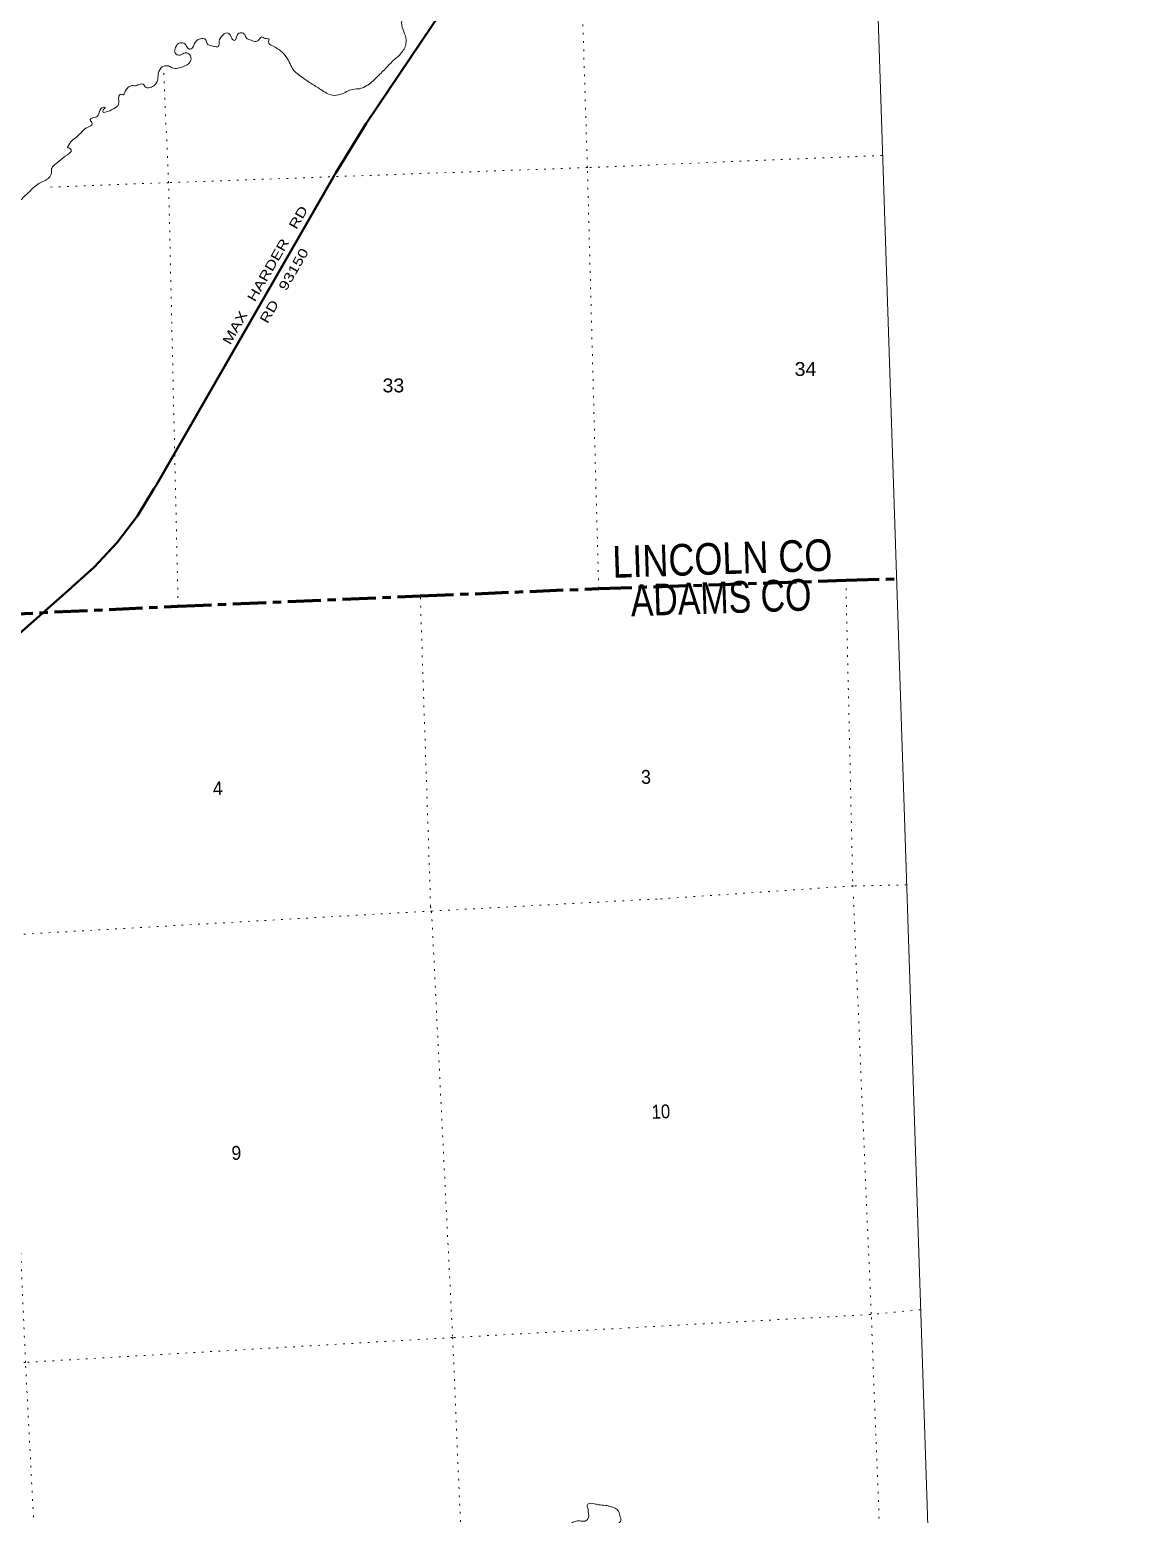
# Model space of a CAD drawing. Header units: feet. Extents: x 497223 to 751810, y -177792 to 12311.
# Drawn here: x 737707 to 751810, y -87200 to -68450 of the extents above; entities that cross this region are included whole.
import ezdxf

# ---------------------------------------------------------------- set-up
doc = ezdxf.new("R2010")
doc.units = ezdxf.units.FT
doc.header["$LTSCALE"] = 70
doc.linetypes.add('DOTTED', pattern=[1.5, 0.3, -1.2])
doc.linetypes.add('LONG_DASH_SHORT_DASH', pattern=[9.9, 6, -1.2, 1.5, -1.2])
for name, color, linetype, lineweight in [('11', 7, 'LONG_DASH_SHORT_DASH', 60), ('26', 7, 'Continuous', 40), ('39', 7, 'Continuous', 13), ('4', 7, 'Continuous', 13), ('7', 7, 'DOTTED', 13)]:
    doc.layers.add(name, color=color, linetype=linetype, lineweight=lineweight)
doc.layers.add('12', color=7, linetype='Continuous')
doc.layers.add('27', color=7, linetype='Continuous')

msp = doc.modelspace()

# ---------------------------------------------------------------- linework, layer by layer
at = {"layer": '11'}
msp.add_lwpolyline([(717466.1, -76207.14), (718338.21, -76180.06), (722121.48, -76098.37), (723756.04, -76055.47), (727381.26, -75987.26), (729138.99, -75961.45), (731478.74, -75929.87), (737327.53, -75836.87), (739581.85, -75729.24), (742640.46, -75601.75), (744893.31, -75507.31), (748015.13, -75403.39), (748656, -75384.05)], dxfattribs=at)
at = {"layer": '26'}
msp.add_lwpolyline([(733915.97, -79812.15), (733947.37, -79751.24), (734242.98, -79254.27), (734588.91, -78790.93), (734956.33, -78393.39), (734979.34, -78368.49), (735004.46, -78346.31), (738225.39, -75502.12), (738250.39, -75478.35), (738275.39, -75456.37), (738522.27, -75239.35), (738813.67, -74928.35), (739070.96, -74588.59), (739276.22, -74248.8), (739291.32, -74223.8), (739307.65, -74198.8), (741544.48, -70308.92), (741557.62, -70283.92), (741573.08, -70258.92), (741958.75, -69635.37), (743616.74, -67169.83)], dxfattribs=at)
at = {"layer": '39'}
for points in [[(743046.84, -64083.07), (743054.82, -64131.06), (743107.81, -64199.34), (743079.11, -64283.05), (743021.77, -64353.85), (742975.11, -64440.31), (742961.78, -64507.29), (742934.54, -64528.54), (742901.62, -64558.07), (742919.96, -64613.68), (742939.28, -64693.41), (742915.27, -64744.72), (742830.65, -64786.44), (742793.88, -64820.16), (742783.79, -64917.2), (742712.55, -65040.9), (742725.7, -65116.86), (742748.45, -65182.35), (742737.46, -65257.29), (742717.02, -65346.7), (742728.69, -65386.48), (742777.91, -65460.96), (742817.06, -65485.52), (742827.46, -65543.47), (742819.74, -65600.15), (742863.28, -65682.91), (742864.4, -65759.36), (742861.95, -65797.71), (742856.89, -65870.39), (742917.35, -65875.96), (743036.05, -65832.84), (743119.66, -65815.32), (743216.84, -65736.85), (743306.14, -65711.04), (743392.32, -65707.51), (743468.16, -65696.35), (743579.01, -65657.58), (743635.46, -65663.31), (743688.48, -65683.28), (743757.12, -65692.54), (743814.51, -65672.07), (743870.96, -65677.81), (743924.23, -65703.8), (743907.06, -65774.96), (743879.43, -65884.8), (743845.94, -65998.91), (743822.56, -66114.61), (743776.15, -66207.1), (743741.72, -66248.77), (743711.65, -66250), (743664.48, -66225.77), (743624.89, -66239.47), (743611.07, -66294.39), (743547.31, -66355.39), (743522.76, -66344.31), (743532.57, -66289.56), (743494.11, -66232.76), (743457.09, -66260.45), (743459.56, -66320.74), (743468.12, -66382.79), (743508.75, -66443.53), (743438.07, -66482.66), (743360.85, -66558.3), (743287.45, -66678.07), (743257.92, -66741.68), (743166.53, -66912.51), (743059.82, -67003.45), (742992.9, -67036.39), (742935.23, -67099.15), (742933.58, -67205.91), (742948.13, -67169.08), (742976.79, -67280.63), (742997.01, -67382.47), (742958.72, -67575.27), (742897.34, -67694.55), (742825.77, -67810.21), (742762.75, -67889.3), (742677.91, -67876.67), (742544.6, -67906.3), (742473.75, -67941.41), (742449.18, -67978.66), (742505.18, -68022.66), (742563, -68110.87), (742560.31, -68143.19), (742585.64, -68222.67), (742567.57, -68271.73), (742481.26, -68321.57), (742421.13, -68324.03), (742413.13, -68423), (742451.56, -68528.11), (742459.6, -68626.42), (742392.53, -68753.98), (742290, -68848.78), (742201.41, -68940.98), (742087.59, -69054.36), (741967.26, -69155.92), (741876.62, -69197.89)], [(734702.03, -71925.99), (734736.33, -71831.98), (734763.52, -71760.41), (734823.8, -71663.32), (734858.76, -71585.39), (734943.42, -71495.36), (734995.98, -71454.96), (735072.75, -71417.59), (735109.77, -71389.9), (735160.86, -71411.96), (735180.14, -71441.36), (735202.1, -71438.45), (735213.86, -71333.29), (735219.17, -71266.64), (735250.21, -71190.89), (735306.61, -71146.3), (735340.47, -71090.56), (735409.83, -71019.27), (735452.7, -70987.31), (735461.44, -70906.43), (735489.28, -70850.94), (735559.31, -70795.73), (735573.01, -70787.11), (735593.41, -70746.02), (735580.27, -70670.06), (735573.88, -70611.94), (735609.09, -70540.04), (735655.99, -70459.61), (735719.42, -70390.58), (735817.92, -70344.26), (735864.71, -70310.14), (735879.79, -70237.05), (735928.04, -70140.46), (735999.28, -70016.75), (736050.19, -69936.15), (736086.7, -69797.77), (736119.57, -69717.91), (736242.73, -69636.37), (736304.7, -69629.8), (736371.57, -69546.53), (736421.74, -69447.85), (736474.22, -69405.43), (736545.55, -69382.38), (736586.61, -69306.21), (736593.76, -69235.46), (736615.84, -69186.24), (736683.41, -69169.38), (736716.75, -69149.89), (736799.04, -69100.22), (736833.54, -68961.92), (736908.9, -68791.74), (736982.19, -68718.28), (737036.51, -68671.77), (737089.89, -68651.46), (737135.46, -68685.82), (737182.58, -68659.73), (737213.21, -68573.93), (737272.63, -68505.06), (737334.59, -68399.86), (737385.17, -68311.22), (737437.68, -68220.49), (737489.58, -68164.01), (737577.81, -68112.08), (737691.23, -68087.29), (737764.54, -68112.47), (737845.62, -68131.29), (737947.39, -68066.72), (738020.18, -67981.2), (738138.87, -67839.44), (738251.02, -67734.19), (738373.46, -67586.24), (738431.79, -67539.56), (738583, -67456.86), (738695.28, -67403.95), (738812.06, -67362.92), (738962.67, -67314.47), (739064.6, -67253.92), (739188.9, -67200.51), (739315.37, -67151.03), (739421.39, -67092.33), (739507.04, -67026.41), (739607.78, -66986.05), (739702.07, -66984.19), (739845.68, -66911.87), (739984.1, -66859.89), (740081.66, -66839.78), (740238.16, -66837.39), (740372.7, -66837.91), (740490.6, -66873.33), (740629.56, -66883.74), (740727.61, -66875.69), (740811.67, -66819.9), (740876.56, -66688.4), (740906.25, -66628.81), (740933.6, -66561.25), (740990, -66516.67), (741038.55, -66476.43)], [(741876.62, -69197.89), (741786.5, -69203.6), (741634.47, -69266.2), (741530.57, -69278.51), (741385.05, -69205.97), (741259.33, -69126.59), (741116.84, -69029.77), (741054.49, -68977.97), (740963.65, -68818.64), (740891.8, -68731.01), (740772.18, -68653.38), (740723.94, -68603.02), (740732.73, -68572.46), (740682.05, -68560.45), (740637.13, -68542.16), (740586.91, -68590.52), (740551.07, -68598.03), (740487.95, -68576.47), (740447.04, -68558.01), (740423.02, -68510.69), (740376.02, -68490.47), (740332.66, -68510.37), (740291.6, -68586.53), (740268.98, -68573.37), (740240.54, -68516.16), (740201.31, -68489.59), (740130.87, -68534.75), (740101.02, -68590.33), (740089.95, -68663.25), (740049.78, -68662.89), (739989.07, -68651.28), (739949.92, -68626.72), (739927.66, -68573.28), (739879.06, -68563.2), (739823.6, -68581.58), (739774.44, -68656.06), (739735.99, -68697.9), (739705.35, -68685.07), (739666.97, -68630.28), (739602.18, -68616.83), (739550.28, -68673.31), (739543.05, -68742.05), (739608.5, -68771.58), (739671.49, -68740.81), (739737.28, -68778.37), (739734.39, -68854.98), (739640.64, -68919.22), (739581.08, -68935.76), (739508.68, -68932.69), (739459.51, -68908.54), (739399.37, -68911), (739364.2, -68934.59), (739327.97, -69030.69), (739324.18, -69085.2), (739274.94, -69157.67), (739207.78, -69184.58), (739169.28, -69176.1), (739141.66, -69138.98), (739105.42, -69136.44), (739044.02, -69157.08), (738987.82, -69157.37), (738940.86, -69187.48), (738907.08, -69245.23), (738894.12, -69271.93), (738859.72, -69265.29), (738831.13, -69302.7), (738833.19, -69352.94), (738828.73, -69391.37), (738766.89, -69450.27), (738660.14, -69490.89), (738634.08, -69491.96), (738636.94, -69463.66), (738659.76, -69432.53), (738639.55, -69429.33), (738585.89, -69491.92), (738550.19, -69551.76), (738522.38, -69558.94), (738469.57, -69593.32), (738492.85, -69622.56), (738492, -69650.78), (738425.25, -69687.74), (738353.71, -69755.09), (738285.94, -69816.25), (738223.94, -69871.13), (738195.6, -69914.57), (738186.31, -69933.06), (738210.94, -69946.15), (738231.89, -69967.43), (738156.92, -70049.01), (738082.97, -70106.4), (738013.12, -70165.63), (737984.61, -70205.05), (737982.74, -70257.46), (737916.04, -70344.75), (737857.06, -70375.35), (737788.46, -70416.41), (737707.32, -70494.22)], [(737707.32, -70494.22), (737597.09, -70597.38), (737508.59, -70691.6), (737445.4, -70766.66), (737379.64, -70827.74), (737353.55, -70877.12), (737303.81, -70937.54), (737240.55, -71010.59), (737148.71, -71219.69), (737096.94, -71328.5), (736996.39, -71570.16), (736963.89, -71708.38), (736941.5, -71848.2), (736915.68, -72002.25), (736921.31, -72189.23), (736925.26, -72285.7), (736916.24, -72408.86), (736886.71, -72472.48), (736825.5, -72595.77), (736721.47, -72801.34), (736681.56, -72905.64), (736615.49, -73057.32), (736572.56, -73185.9), (736563.5, -73357.38), (736572.69, -73483.82), (736551.64, -73607.48), (736502.82, -73690.01), (736463.24, -73802.35), (736431.1, -73900.29), (736368.74, -73995.45), (736301.95, -74080.72), (736215.86, -74184.91), (736153.25, -74274.04), (736141.36, -74326.86), (736103.16, -74374.73), (736126.69, -74410), (736158.64, -74454.99), (736164.13, -74491), (736157.23, -74567.78), (736142.8, -74656.94), (736096.47, -74751.44), (736082.99, -74814.4), (736054.23, -74847.79), (736086.93, -74910.86), (736086.45, -74997.44), (736004.98, -75067.21), (735917.03, -75076.86), (735850.04, -75107.79), (735761.94, -75212.06), (735711.22, -75248.36), (735609.54, -75314.94), (735526.56, -75396.85), (735516.83, -75453.61), (735508.59, -75546.55), (735497.87, -75579.2), (735444.49, -75599.51), (735389.11, -75619.9), (735383.76, -75636.22), (735352.56, -75707.96), (735332.56, -75759.1), (735350.93, -75766.4), (735372.21, -75795.72), (735336.75, -75861.59), (735315.36, -75878.58), (735257.78, -75943.34), (735237.95, -75998.51), (735219.79, -76045.55), (735187.66, -76143.5), (735170.44, -76164.33), (735123.19, -76138.09), (735058.6, -76178.99), (735040.5, -76276.36), (735010.45, -76376.23), (734977.86, -76413.8), (734939.61, -76411.34), (734899.52, -76412.99), (734846.85, -76499.69), (734855.74, -76569.79), (734838.32, -76634.92), (734789, -76705.38), (734726.22, -76790.49), (734679.24, -76868.92), (734656.5, -76902.06), (734615.48, -76929.91), (734575.55, -76935.57), (734516.95, -77024.54), (734459.08, -77131.59), (734408.06, -77258.49), (734379.55, -77297.91), (734300.25, -77371.62), (734239.92, -77418.38), (734155.75, -77520.47), (734084.79, -77601.89), (734067.95, -77681.09), (734028.13, -77787.4), (733990.31, -77893.63), (733962.54, -77951.14)], [(745177.88, -88081.51), (745146.44, -88050.59), (745108.29, -88052.16), (745077.43, -88035.31), (745064.14, -88005.65), (745064.32, -87961.33), (745081.39, -87936.46), (745096.54, -87913.68), (745103.49, -87887.21), (745088.86, -87873.71), (745090.04, -87853.52), (745111.7, -87842.56), (745132.54, -87811.48), (745116.5, -87763.81), (745088.9, -87728.69), (745053.53, -87699.95), (745014.98, -87643.13), (744999.85, -87617.57), (744972.26, -87582.46), (744929.18, -87562.08), (744884.77, -87557.88), (744827.29, -87578.38), (744792.48, -87612.04), (744757.84, -87649.73), (744700.2, -87666.21), (744661.14, -87645.67), (744653.54, -87607.72), (744646.52, -87583.84), (744644.78, -87541.61), (744646.63, -87489.17), (744577.21, -87463.84), (744540.83, -87459.3), (744524.78, -87411.63), (744523.53, -87381.47), (744511.67, -87337.65), (744531.08, -87320.73), (744598.18, -87289.76), (744656.23, -87283.34), (744724.66, -87284.53), (744748.09, -87267.45), (744768.34, -87222.31), (744762.34, -87174.22), (744758.67, -87134.09), (744748.81, -87090.18), (744758.1, -87071.67), (744840.33, -87066.26), (744889.1, -87078.34), (744977.93, -87086.75), (745047.02, -87104.04), (745085.75, -87116.54), (745135.42, -87150.74), (745155.15, -87190.2), (745164.84, -87230.09), (745174.37, -87265.95), (745152.02, -87309.17), (745111.77, -87357.15), (745100.8, -87383.79), (745096.36, -87422.24), (745140.1, -87458.7), (745176.23, -87457.21), (745233.96, -87442.74), (745273.11, -87416.95), (745317.28, -87415.12), (745340.45, -87440.35), (745362.51, -87487.78), (745399.47, -87554.73), (745442.03, -87611.38), (745447.21, -87639.36), (745426.6, -87724.81), (745421.16, -87739.13), (745395.81, -87758.3), (745362.92, -87789.88), (745347.94, -87816.68), (745330.6, -87883.86), (745335.52, -87954.15), (745340.52, -88026.45), (745348.03, -88062.4), (745351.12, -88088.45), (745342.66, -88127.07), (745325.92, -88159.99), (745308.85, -88184.86), (745283.25, -88198), (745248.95, -88195.39), (745212.9, -88198.9), (745187.79, -88224.11), (745163.29, -88215.05), (745109.51, -88179), (745062.17, -88152.76), (745049.54, -88139.18), (745046.71, -88119.16), (745068.38, -88108.19), (745134.63, -88105.46), (745152.86, -88108.73), (745168.43, -88096), (745171.86, -88081.76)]]:
    msp.add_spline(points, degree=3, dxfattribs=at)
at = {"layer": '4'}
msp.add_lwpolyline([(497222.97, 5471.78), (528293.91, 6177.1), (559363.85, 6925.15), (590432.73, 7715.93), (621500.49, 8549.46), (652567.07, 9425.72), (683632.43, 10344.71), (714696.49, 11306.43), (745759.19, 12310.89), (751809.62, -170897.82), (720494.89, -171910.42), (689178.8, -172879.94), (657861.41, -173806.39), (626542.78, -174689.76), (595222.96, -175530.05), (563902.01, -176327.26), (532580.01, -177081.38), (501256.99, -177792.42)], close=True, dxfattribs=at)
at = {"layer": '7'}
for p, q in [((744893.31, -75507.31), (744750.49, -70191.29)), ((742770.7, -79523.94), (742640.46, -75601.75))]:
    msp.add_line(p, q, dxfattribs=at)
for points in [[(744750.49, -70191.29), (744611.38, -65734.28), (744582.01, -64793.21)], [(739581.85, -75729.24), (739461.85, -70382.09), (739396.35, -68927.34)], [(748474.45, -70038.18), (744750.49, -70191.29), (739461.85, -70382.09), (737906.2, -70439.88)], [(748015.13, -75403.39), (748102.53, -79254.37), (748108.22, -79352.25)], [(748780.88, -79250.19), (748102.89, -79263.37), (745654.38, -79427.67)], [(732872.5, -80191.46), (737424.93, -79884.45), (742781.91, -79580.44), (745654.38, -79427.67)], [(749856.74, -125134.45), (749761, -121966.82), (749596.52, -116620.12), (749415.11, -111253.03), (749176.75, -106070.9), (749044.15, -100711.38), (748842.31, -95531.39), (748543.01, -90085.53), (748335.35, -84667.16), (748108.22, -79352.25)], [(742770.7, -79523.94), (742782.77, -79582.42), (743048.6, -84967.21), (743276.31, -90335.46), (743514.15, -95705.31), (743683.65, -101027.63), (743858.93, -106349.12), (744105.97, -111449.28)], [(738155.91, -95881.53), (737927.46, -90592.82), (737653.81, -85280.85), (737424.93, -79884.45), (737417.83, -79699.86)], [(748955.79, -84616), (748326.73, -84676.53), (743048.6, -84967.21), (737653.81, -85280.85), (732390.79, -85522.57), (727429.96, -85880.12), (722241.64, -86123.36), (717781.63, -86204.98)]]:
    msp.add_lwpolyline(points, dxfattribs=at)

# ---------------------------------------------------------------- texts
at = {"layer": '12'}
for s, width, p in [('LINCOLN CO', 0.85, (745073.02, -75373.76)), ('ADAMS CO', 0.8, (745304.18, -75859.02))]:
    msp.add_text(s, height=400, rotation=1.907, dxfattribs=dict(at, width=width)).set_placement(p)
at = {"layer": '27', "width": 1.3}
for s, p in [('MAX   HARDER   RD', (740239.05, -72438.66)), ('RD   93150', (740709.88, -72169.97))]:
    msp.add_text(s, height=120, rotation=60.099, dxfattribs=at).set_placement(p)
at = {"layer": '7', "width": 1.05}
for s, p in [('34', (747368.43, -72822.44)), ('33', (742164.14, -73030.45))]:
    msp.add_text(s, height=175, dxfattribs=at).set_placement(p)
at = {"layer": '7'}
for s, rotation, width, p in [('3', 2.349, 0.95, (745432.5, -77976.7)), ('4', 2.349, 0.95, (740023.91, -78119.81)), ('10', 2.367, 0.9, (745565.43, -82205.3)), ('9', 2.367, 0.95, (740259.05, -82725.07))]:
    msp.add_text(s, height=175, rotation=rotation, dxfattribs=dict(at, width=width)).set_placement(p)

doc.saveas('drawing.dxf')
